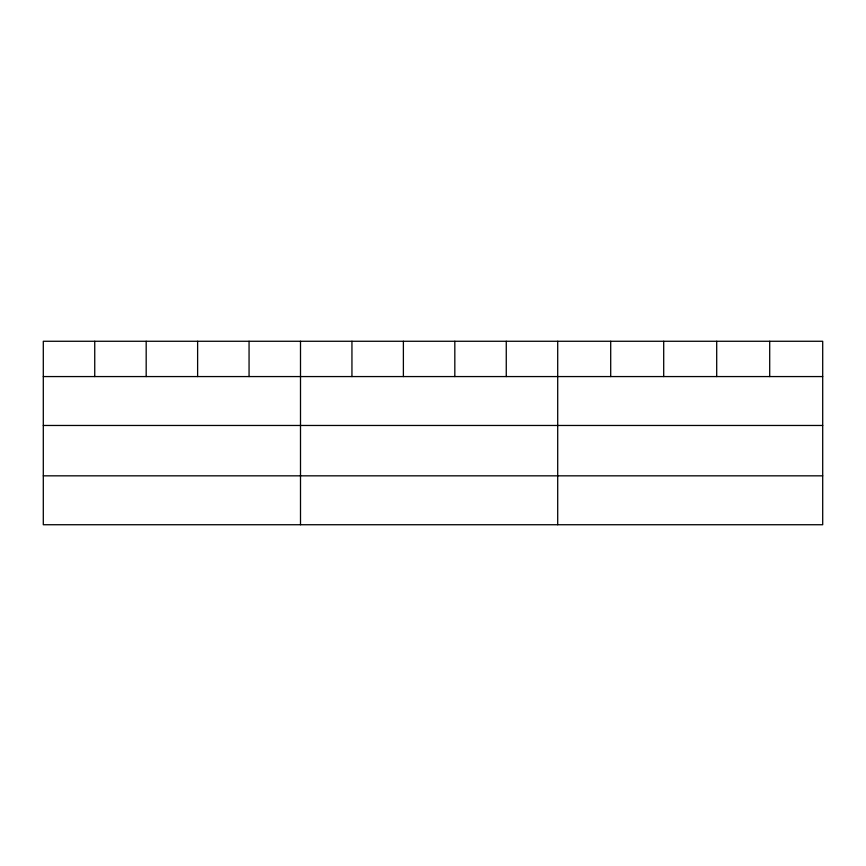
<?xml version="1.0" encoding="UTF-8"?>
<svg xmlns="http://www.w3.org/2000/svg" width="866" height="866" viewBox="0 0 866 866"><rect width="100%" height="100%" fill="white"/><g stroke="black" fill="none" stroke-linecap="round" stroke-linejoin="round"><path stroke-width="1.3" d="M822.7 425.466L822.7 341.269L43.3 341.269L43.3 524.731L822.7 524.731L822.7 425.466L43.3 425.466M43.3 376.569L822.7 376.569M43.3 475.835L822.7 475.835M769.701 341.269L769.701 376.569M716.702 341.269L716.702 376.569M663.702 341.269L663.702 376.569M610.703 341.269L610.703 376.569M557.704 341.269L557.704 524.731M506.264 341.269L506.264 376.569M454.823 341.269L454.823 376.569M403.383 341.269L403.383 376.569M351.942 341.269L351.942 376.569M300.502 341.269L300.502 524.731M249.062 341.269L249.062 376.569M197.621 341.269L197.621 376.569M146.181 341.269L146.181 376.569M94.74 341.269L94.74 376.569"/></g></svg>
